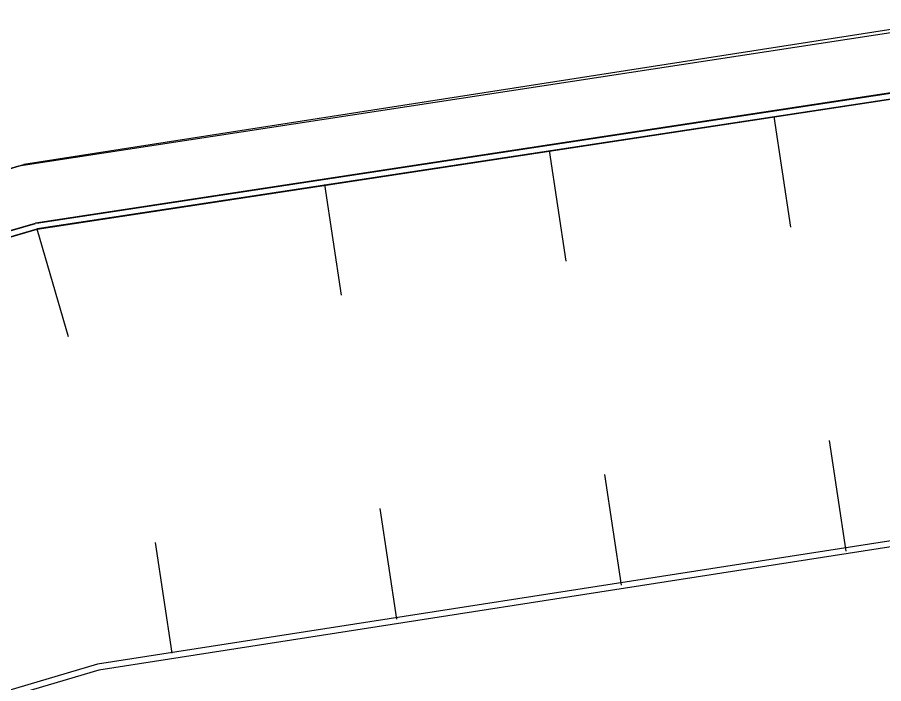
# Model space of a CAD drawing. Header units: millimetres. Extents: x 793 to 3159, y 750 to 2095.
# Drawn here: x 1200.32 to 1221.96, y 1072.38 to 1089.04 of the extents above; entities that cross this region are included whole.
import ezdxf

# ---------------------------------------------------------------- set-up
doc = ezdxf.new("R2010")
doc.units = ezdxf.units.MM
doc.linetypes.add('CONTINUA', pattern=[0])
for name, color, linetype in [('A-BANQUETA', 8, 'Continuous'), ('BANQUEtas existentes', 122, 'Continuous'), ('GUARNICIONES', 8, 'Continuous'), ('LINEAS DE PAVIEMENTOS', 9, 'Continuous')]:
    doc.layers.add(name, color=color, linetype=linetype)

msp = doc.modelspace()

# ---------------------------------------------------------------- linework, layer by layer
at = {"layer": 'A-BANQUETA', "linetype": 'CONTINUA', "ltscale": 0.5}
for p, q in [((1223.74352, 1088.98215, 293.72089), (1200.48502, 1085.35406, 293.72089)), ((1224.81584, 1087.55436, 296.975), (1200.7746, 1083.88986, 294.902)), ((1224.83889, 1087.40614, 296.975), (1200.81679, 1083.74591, 294.902)), ((1188.62799, 1081.89645, 293.72089), (1200.48502, 1085.35406, 293.72089)), ((1189.23713, 1080.53374, 294.25961), (1200.7746, 1083.88986, 294.902)), ((1189.27932, 1080.38979, 294.25961), (1200.81679, 1083.74591, 294.902)), ((1224.9022, 1076.38319, 296.415), (1202.3229, 1072.86102, 294.771)), ((1224.9022, 1076.38319, 296.415), (1202.3229, 1072.86102, 294.771)), ((1224.91656, 1076.23359, 296.41433), (1202.35618, 1072.71442, 294.77049)), ((1224.91656, 1076.23359, 296.41433), (1202.35618, 1072.71442, 294.77049)), ((1202.3229, 1072.86102, 294.771), (1193.20956, 1070.17931, 294.27519)), ((1202.3229, 1072.86102, 294.771), (1193.20956, 1070.17931, 294.27519)), ((1202.35618, 1072.71442, 294.77049), (1193.26267, 1070.03861, 294.27576)), ((1202.35618, 1072.71442, 294.77049), (1193.26267, 1070.03861, 294.27576))]:
    msp.add_line(p, q, dxfattribs=at)
at = {"layer": 'BANQUEtas existentes'}
for p, q in [((1200.35895, 1085.32459, 294.902), (1224.58993, 1089.03725, 296.975)), ((1188.61292, 1081.89935, 294.26), (1200.35895, 1085.32459, 294.902))]:
    msp.add_line(p, q, dxfattribs=at)
at = {"layer": 'Defpoints'}
for p, q in [((1219.64464, 1083.78807, 296.92199), (1219.22639, 1086.55666, 296.922)), ((1219.64464, 1083.78807, 296.92199), (1219.22639, 1086.55666, 296.922)), ((1214.03214, 1082.93859, 296.86899), (1213.61389, 1085.70717, 296.869)), ((1214.03214, 1082.93859, 296.86899), (1213.61389, 1085.70717, 296.869)), ((1208.41965, 1082.0891, 296.81599), (1208.00139, 1084.85769, 296.816)), ((1208.41965, 1082.0891, 296.81599), (1208.00139, 1084.85769, 296.816)), ((1201.60044, 1081.05128, 294.90199), (1200.81863, 1083.73991, 294.902)), ((1221.02648, 1075.69029, 294.541), (1220.60823, 1078.45887, 294.54101)), ((1215.41398, 1074.8408, 294.488), (1214.99573, 1077.60939, 294.48801)), ((1215.41398, 1074.8408, 294.488), (1214.99573, 1077.60939, 294.48801)), ((1215.41398, 1074.8408, 294.488), (1214.99573, 1077.60939, 294.48801)), ((1209.80148, 1073.99132, 294.435), (1209.38323, 1076.7599, 294.43501)), ((1209.80148, 1073.99132, 294.435), (1209.38323, 1076.7599, 294.43501)), ((1204.18898, 1073.14183, 294.382), (1203.77073, 1075.91042, 294.38201)), ((1204.18898, 1073.14183, 294.382), (1203.77073, 1075.91042, 294.38201))]:
    msp.add_line(p, q, dxfattribs=at)
at = {"layer": 'GUARNICIONES'}
for p, q in [((1200.79599, 1083.8882, 294.902), (1224.81626, 1087.55443, 296.975)), ((1189.25471, 1080.54167, 294.26), (1200.77684, 1083.88398, 294.902)), ((1224.91656, 1076.23359, 296.41433), (1202.35577, 1072.71433, 294.77171)), ((1202.35577, 1072.71433, 294.77049), (1193.26267, 1070.03861, 294.27656))]:
    msp.add_line(p, q, dxfattribs=at)
at = {"layer": 'LINEAS DE PAVIEMENTOS'}
for p, q in [((1200.81863, 1083.73991, 294.902), (1224.83889, 1087.40614, 296.975)), ((1189.2965, 1080.39761, 294.26), (1200.81863, 1083.73991, 294.902)), ((1224.90262, 1076.38323, 296.415), (1202.3229, 1072.86102, 294.771)), ((1202.3229, 1072.86102, 294.771), (1193.20996, 1070.17946, 294.276))]:
    msp.add_line(p, q, dxfattribs=at)

doc.saveas('drawing.dxf')
